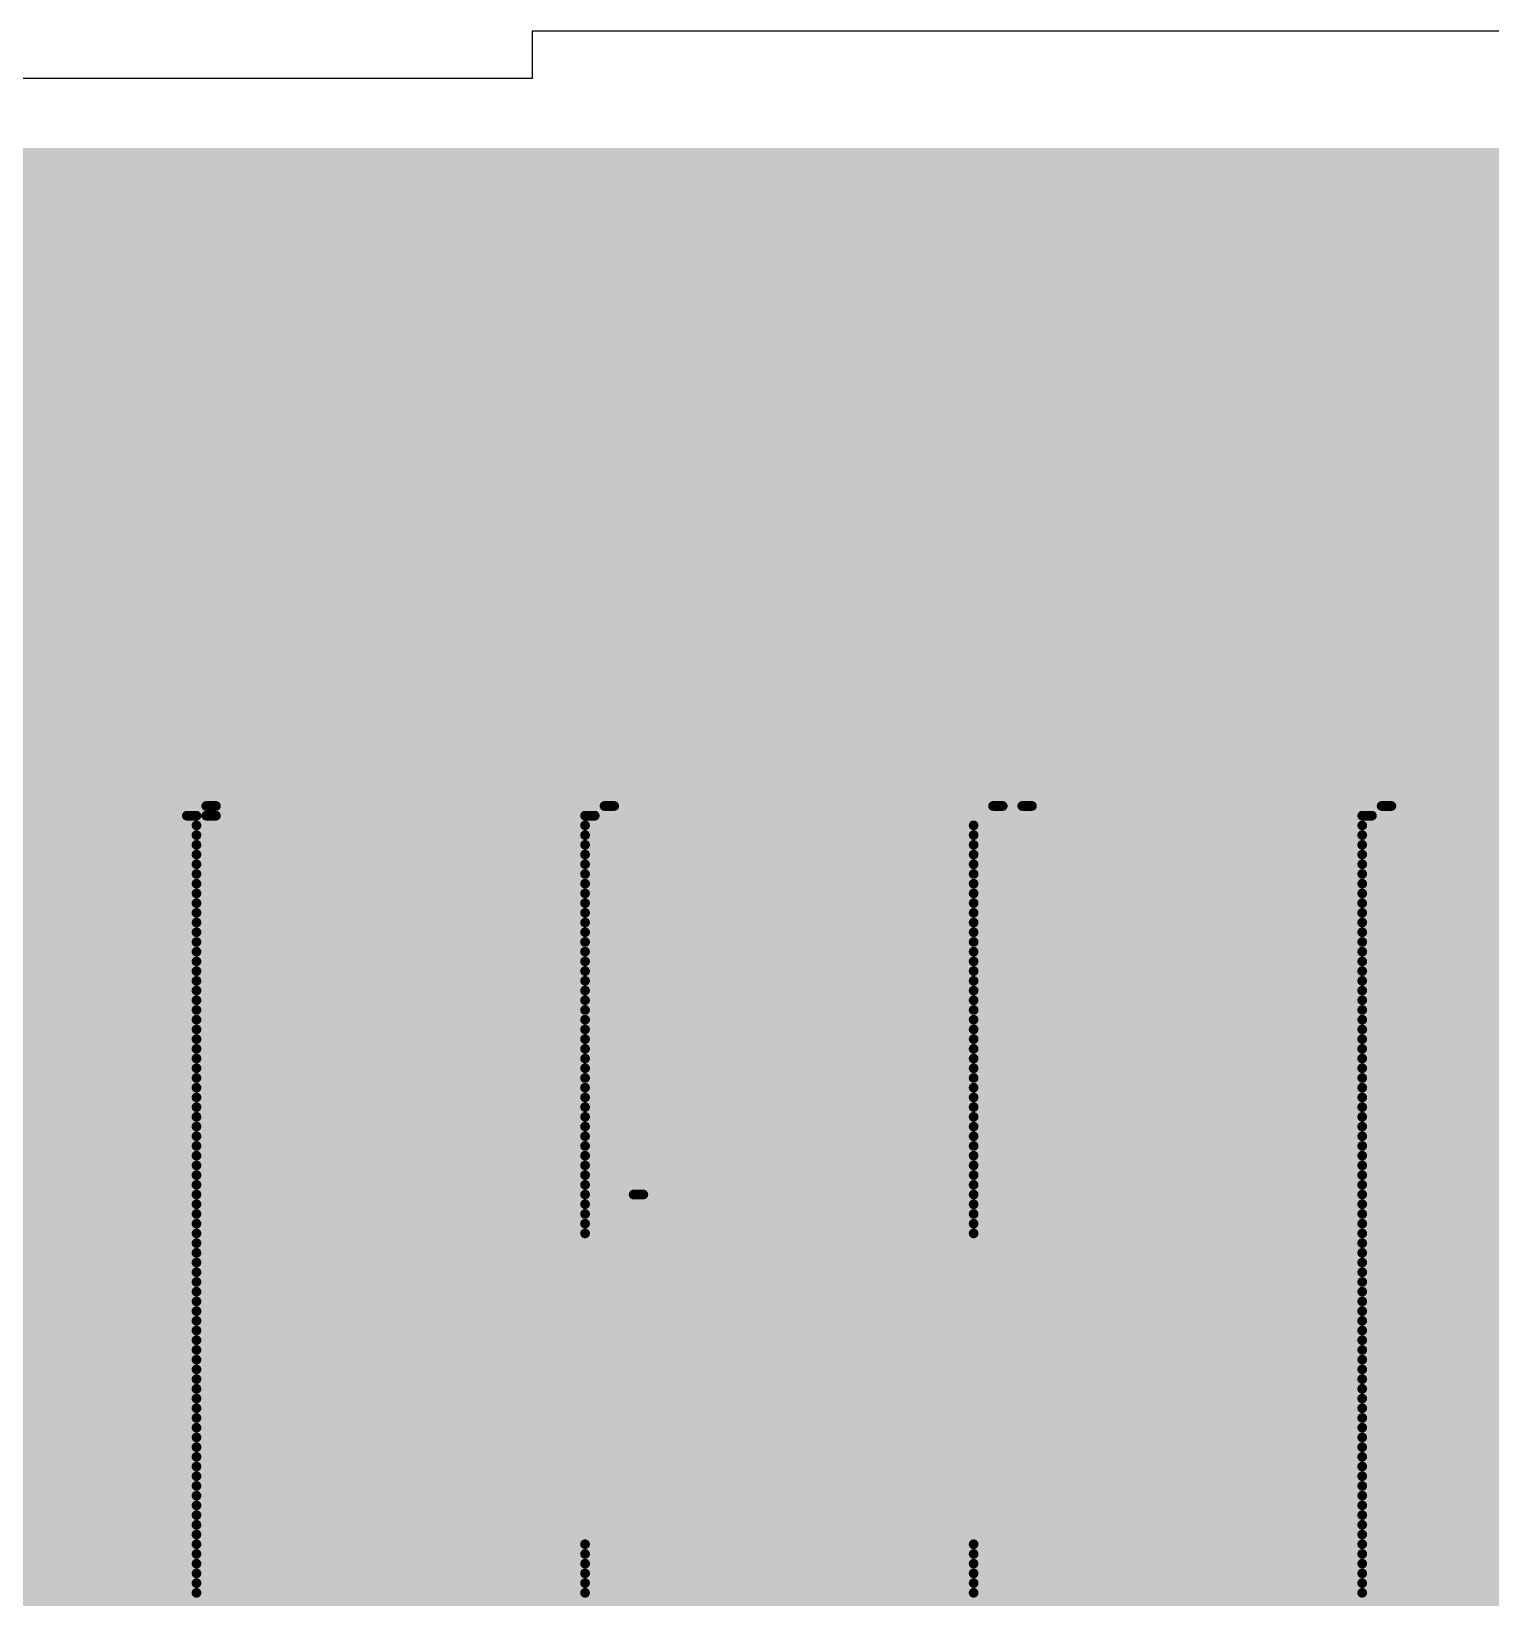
# Model space of a CAD drawing. Header units: inches. Extents: x 0 to 446, y -21 to 70.
# Drawn here: x 13.749 to 17.565, y 52.612 to 56.708 of the extents above; entities that cross this region are included whole.
import ezdxf

# ---------------------------------------------------------------- set-up
doc = ezdxf.new("R2010")
doc.units = ezdxf.units.IN
doc.layers.add('Bottom Overlay', color=54, linetype='Continuous')
doc.layers.add('Top Layer', color=1, linetype='Continuous')

msp = doc.modelspace()

# ---------------------------------------------------------------- hatches: boundary and pattern name
at = {"layer": 'Top Layer'}
for points in [[(11.8999, 10.6627), (20.7353, 10.6627), (20.7353, 56.4031), (11.8999, 56.4031)], [(15.3378, 55.0823), (81.581, 55.0823), (81.581, 56.4031), (15.3378, 56.4031)]]:
    msp.add_hatch(color=1, dxfattribs=at).paths.add_polyline_path(points)

# ---------------------------------------------------------------- linework, layer by layer
at = {"layer": 'Bottom Overlay'}
for points in [[(14.2062, 54.6823, 0.0254, 0.0254, 0), (14.2316, 54.6823, 0.0254, 0.0254, 0)], [(15.2476, 54.6823, 0.0254, 0.0254, 0), (15.273, 54.6823, 0.0254, 0.0254, 0)], [(16.2636, 54.6823, 0.0254, 0.0254, 0), (16.289, 54.6823, 0.0254, 0.0254, 0)], [(16.3398, 54.6823, 0.0254, 0.0254, 0), (16.3652, 54.6823, 0.0254, 0.0254, 0)], [(17.2796, 54.6823, 0.0254, 0.0254, 0), (17.305, 54.6823, 0.0254, 0.0254, 0)], [(14.1554, 54.6569, 0.0254, 0.0254, 0), (14.1808, 54.6569, 0.0254, 0.0254, 0)], [(14.1808, 54.6315, 0.0254, 0.0254, 0), (15.1968, 54.6315, 0.0254, 0.0254, 0)], [(14.2062, 54.6569, 0.0254, 0.0254, 0), (14.2316, 54.6569, 0.0254, 0.0254, 0)], [(15.1968, 54.6569, 0.0254, 0.0254, 0), (15.2222, 54.6569, 0.0254, 0.0254, 0)], [(16.2128, 54.6315, 0.0254, 0.0254, 0), (17.2288, 54.6315, 0.0254, 0.0254, 0)], [(17.2288, 54.6569, 0.0254, 0.0254, 0), (17.2542, 54.6569, 0.0254, 0.0254, 0)], [(14.1808, 54.6061, 0.0254, 0.0254, 0), (15.1968, 54.6061, 0.0254, 0.0254, 0)], [(16.2128, 54.6061, 0.0254, 0.0254, 0), (17.2288, 54.6061, 0.0254, 0.0254, 0)], [(14.1808, 54.5807, 0.0254, 0.0254, 0), (15.1968, 54.5807, 0.0254, 0.0254, 0)], [(14.1808, 54.5553, 0.0254, 0.0254, 0), (15.1968, 54.5553, 0.0254, 0.0254, 0)], [(16.2128, 54.5807, 0.0254, 0.0254, 0), (17.2288, 54.5807, 0.0254, 0.0254, 0)], [(16.2128, 54.5553, 0.0254, 0.0254, 0), (17.2288, 54.5553, 0.0254, 0.0254, 0)], [(14.1808, 54.5299, 0.0254, 0.0254, 0), (15.1968, 54.5299, 0.0254, 0.0254, 0)], [(14.1808, 54.5045, 0.0254, 0.0254, 0), (15.1968, 54.5045, 0.0254, 0.0254, 0)], [(16.2128, 54.5299, 0.0254, 0.0254, 0), (17.2288, 54.5299, 0.0254, 0.0254, 0)], [(16.2128, 54.5045, 0.0254, 0.0254, 0), (17.2288, 54.5045, 0.0254, 0.0254, 0)], [(14.1808, 54.4791, 0.0254, 0.0254, 0), (15.1968, 54.4791, 0.0254, 0.0254, 0)], [(16.2128, 54.4791, 0.0254, 0.0254, 0), (17.2288, 54.4791, 0.0254, 0.0254, 0)], [(14.1808, 54.4537, 0.0254, 0.0254, 0), (15.1968, 54.4537, 0.0254, 0.0254, 0)], [(14.1808, 54.4283, 0.0254, 0.0254, 0), (15.1968, 54.4283, 0.0254, 0.0254, 0)], [(16.2128, 54.4537, 0.0254, 0.0254, 0), (17.2288, 54.4537, 0.0254, 0.0254, 0)], [(16.2128, 54.4283, 0.0254, 0.0254, 0), (17.2288, 54.4283, 0.0254, 0.0254, 0)], [(14.1808, 54.4029, 0.0254, 0.0254, 0), (15.1968, 54.4029, 0.0254, 0.0254, 0)], [(16.2128, 54.4029, 0.0254, 0.0254, 0), (17.2288, 54.4029, 0.0254, 0.0254, 0)], [(14.1808, 54.3775, 0.0254, 0.0254, 0), (15.1968, 54.3775, 0.0254, 0.0254, 0)], [(14.1808, 54.3521, 0.0254, 0.0254, 0), (15.1968, 54.3521, 0.0254, 0.0254, 0)], [(16.2128, 54.3775, 0.0254, 0.0254, 0), (17.2288, 54.3775, 0.0254, 0.0254, 0)], [(16.2128, 54.3521, 0.0254, 0.0254, 0), (17.2288, 54.3521, 0.0254, 0.0254, 0)], [(14.1808, 54.3267, 0.0254, 0.0254, 0), (15.1968, 54.3267, 0.0254, 0.0254, 0)], [(14.1808, 54.3013, 0.0254, 0.0254, 0), (15.1968, 54.3013, 0.0254, 0.0254, 0)], [(16.2128, 54.3267, 0.0254, 0.0254, 0), (17.2288, 54.3267, 0.0254, 0.0254, 0)], [(16.2128, 54.3013, 0.0254, 0.0254, 0), (17.2288, 54.3013, 0.0254, 0.0254, 0)], [(14.1808, 54.2759, 0.0254, 0.0254, 0), (15.1968, 54.2759, 0.0254, 0.0254, 0)], [(16.2128, 54.2759, 0.0254, 0.0254, 0), (17.2288, 54.2759, 0.0254, 0.0254, 0)], [(14.1808, 54.2505, 0.0254, 0.0254, 0), (15.1968, 54.2505, 0.0254, 0.0254, 0)], [(14.1808, 54.2251, 0.0254, 0.0254, 0), (15.1968, 54.2251, 0.0254, 0.0254, 0)], [(16.2128, 54.2505, 0.0254, 0.0254, 0), (17.2288, 54.2505, 0.0254, 0.0254, 0)], [(16.2128, 54.2251, 0.0254, 0.0254, 0), (17.2288, 54.2251, 0.0254, 0.0254, 0)], [(14.1808, 54.1997, 0.0254, 0.0254, 0), (15.1968, 54.1997, 0.0254, 0.0254, 0)], [(14.1808, 54.1743, 0.0254, 0.0254, 0), (15.1968, 54.1743, 0.0254, 0.0254, 0)], [(16.2128, 54.1997, 0.0254, 0.0254, 0), (17.2288, 54.1997, 0.0254, 0.0254, 0)], [(16.2128, 54.1743, 0.0254, 0.0254, 0), (17.2288, 54.1743, 0.0254, 0.0254, 0)], [(14.1808, 54.1489, 0.0254, 0.0254, 0), (15.1968, 54.1489, 0.0254, 0.0254, 0)], [(16.2128, 54.1489, 0.0254, 0.0254, 0), (17.2288, 54.1489, 0.0254, 0.0254, 0)], [(14.1808, 54.1235, 0.0254, 0.0254, 0), (15.1968, 54.1235, 0.0254, 0.0254, 0)], [(14.1808, 54.0981, 0.0254, 0.0254, 0), (15.1968, 54.0981, 0.0254, 0.0254, 0)], [(16.2128, 54.1235, 0.0254, 0.0254, 0), (17.2288, 54.1235, 0.0254, 0.0254, 0)], [(16.2128, 54.0981, 0.0254, 0.0254, 0), (17.2288, 54.0981, 0.0254, 0.0254, 0)], [(14.1808, 54.0727, 0.0254, 0.0254, 0), (15.1968, 54.0727, 0.0254, 0.0254, 0)], [(16.2128, 54.0727, 0.0254, 0.0254, 0), (17.2288, 54.0727, 0.0254, 0.0254, 0)], [(14.1808, 54.0473, 0.0254, 0.0254, 0), (15.1968, 54.0473, 0.0254, 0.0254, 0)], [(14.1808, 54.0219, 0.0254, 0.0254, 0), (15.1968, 54.0219, 0.0254, 0.0254, 0)], [(16.2128, 54.0473, 0.0254, 0.0254, 0), (17.2288, 54.0473, 0.0254, 0.0254, 0)], [(16.2128, 54.0219, 0.0254, 0.0254, 0), (17.2288, 54.0219, 0.0254, 0.0254, 0)], [(14.1808, 53.9965, 0.0254, 0.0254, 0), (15.1968, 53.9965, 0.0254, 0.0254, 0)], [(14.1808, 53.9711, 0.0254, 0.0254, 0), (15.1968, 53.9711, 0.0254, 0.0254, 0)], [(16.2128, 53.9965, 0.0254, 0.0254, 0), (17.2288, 53.9965, 0.0254, 0.0254, 0)], [(16.2128, 53.9711, 0.0254, 0.0254, 0), (17.2288, 53.9711, 0.0254, 0.0254, 0)], [(14.1808, 53.9457, 0.0254, 0.0254, 0), (15.1968, 53.9457, 0.0254, 0.0254, 0)], [(16.2128, 53.9457, 0.0254, 0.0254, 0), (17.2288, 53.9457, 0.0254, 0.0254, 0)], [(14.1808, 53.9203, 0.0254, 0.0254, 0), (15.1968, 53.9203, 0.0254, 0.0254, 0)], [(14.1808, 53.8949, 0.0254, 0.0254, 0), (15.1968, 53.8949, 0.0254, 0.0254, 0)], [(16.2128, 53.9203, 0.0254, 0.0254, 0), (17.2288, 53.9203, 0.0254, 0.0254, 0)], [(16.2128, 53.8949, 0.0254, 0.0254, 0), (17.2288, 53.8949, 0.0254, 0.0254, 0)], [(14.1808, 53.8695, 0.0254, 0.0254, 0), (15.1968, 53.8695, 0.0254, 0.0254, 0)], [(16.2128, 53.8695, 0.0254, 0.0254, 0), (17.2288, 53.8695, 0.0254, 0.0254, 0)], [(14.1808, 53.8441, 0.0254, 0.0254, 0), (15.1968, 53.8441, 0.0254, 0.0254, 0)], [(14.1808, 53.8187, 0.0254, 0.0254, 0), (15.1968, 53.8187, 0.0254, 0.0254, 0)], [(16.2128, 53.8441, 0.0254, 0.0254, 0), (17.2288, 53.8441, 0.0254, 0.0254, 0)], [(16.2128, 53.8187, 0.0254, 0.0254, 0), (17.2288, 53.8187, 0.0254, 0.0254, 0)], [(14.1808, 53.7933, 0.0254, 0.0254, 0), (15.1968, 53.7933, 0.0254, 0.0254, 0)], [(14.1808, 53.7679, 0.0254, 0.0254, 0), (15.1968, 53.7679, 0.0254, 0.0254, 0)], [(16.2128, 53.7933, 0.0254, 0.0254, 0), (17.2288, 53.7933, 0.0254, 0.0254, 0)], [(16.2128, 53.7679, 0.0254, 0.0254, 0), (17.2288, 53.7679, 0.0254, 0.0254, 0)], [(14.1808, 53.7425, 0.0254, 0.0254, 0), (15.1968, 53.7425, 0.0254, 0.0254, 0)], [(16.2128, 53.7425, 0.0254, 0.0254, 0), (17.2288, 53.7425, 0.0254, 0.0254, 0)], [(14.1808, 53.7171, 0.0254, 0.0254, 0), (15.1968, 53.7171, 0.0254, 0.0254, 0)], [(14.1808, 53.6917, 0.0254, 0.0254, 0), (15.1968, 53.6917, 0.0254, 0.0254, 0)], [(16.2128, 53.7171, 0.0254, 0.0254, 0), (17.2288, 53.7171, 0.0254, 0.0254, 0)], [(16.2128, 53.6917, 0.0254, 0.0254, 0), (17.2288, 53.6917, 0.0254, 0.0254, 0)], [(14.1808, 53.6663, 0.0254, 0.0254, 0), (15.1968, 53.6663, 0.0254, 0.0254, 0)], [(15.3238, 53.6663, 0.0254, 0.0254, 0), (15.3492, 53.6663, 0.0254, 0.0254, 0)], [(16.2128, 53.6663, 0.0254, 0.0254, 0), (17.2288, 53.6663, 0.0254, 0.0254, 0)], [(14.1808, 53.6409, 0.0254, 0.0254, 0), (15.1968, 53.6409, 0.0254, 0.0254, 0)], [(14.1808, 53.6155, 0.0254, 0.0254, 0), (15.1968, 53.6155, 0.0254, 0.0254, 0)], [(16.2128, 53.6409, 0.0254, 0.0254, 0), (17.2288, 53.6409, 0.0254, 0.0254, 0)], [(16.2128, 53.6155, 0.0254, 0.0254, 0), (17.2288, 53.6155, 0.0254, 0.0254, 0)], [(14.1808, 53.5901, 0.0254, 0.0254, 0), (15.1968, 53.5901, 0.0254, 0.0254, 0)], [(14.1808, 53.5647, 0.0254, 0.0254, 0), (15.1968, 53.5647, 0.0254, 0.0254, 0)], [(16.2128, 53.5901, 0.0254, 0.0254, 0), (17.2288, 53.5901, 0.0254, 0.0254, 0)], [(16.2128, 53.5647, 0.0254, 0.0254, 0), (17.2288, 53.5647, 0.0254, 0.0254, 0)], [(14.1808, 53.5393, 0.0254, 0.0254, 0), (17.2288, 53.5393, 0.0254, 0.0254, 0)], [(14.1808, 53.5139, 0.0254, 0.0254, 0), (17.2288, 53.5139, 0.0254, 0.0254, 0)], [(14.1808, 53.4885, 0.0254, 0.0254, 0), (17.2288, 53.4885, 0.0254, 0.0254, 0)], [(14.1808, 53.4631, 0.0254, 0.0254, 0), (17.2288, 53.4631, 0.0254, 0.0254, 0)], [(14.1808, 53.4377, 0.0254, 0.0254, 0), (17.2288, 53.4377, 0.0254, 0.0254, 0)], [(14.1808, 53.4123, 0.0254, 0.0254, 0), (17.2288, 53.4123, 0.0254, 0.0254, 0)], [(14.1808, 53.3869, 0.0254, 0.0254, 0), (17.2288, 53.3869, 0.0254, 0.0254, 0)], [(14.1808, 53.3615, 0.0254, 0.0254, 0), (17.2288, 53.3615, 0.0254, 0.0254, 0)], [(14.1808, 53.3361, 0.0254, 0.0254, 0), (17.2288, 53.3361, 0.0254, 0.0254, 0)], [(14.1808, 53.3107, 0.0254, 0.0254, 0), (17.2288, 53.3107, 0.0254, 0.0254, 0)], [(14.1808, 53.2853, 0.0254, 0.0254, 0), (17.2288, 53.2853, 0.0254, 0.0254, 0)], [(14.1808, 53.2599, 0.0254, 0.0254, 0), (17.2288, 53.2599, 0.0254, 0.0254, 0)], [(14.1808, 53.2345, 0.0254, 0.0254, 0), (17.2288, 53.2345, 0.0254, 0.0254, 0)], [(14.1808, 53.2091, 0.0254, 0.0254, 0), (17.2288, 53.2091, 0.0254, 0.0254, 0)], [(14.1808, 53.1837, 0.0254, 0.0254, 0), (17.2288, 53.1837, 0.0254, 0.0254, 0)], [(14.1808, 53.1583, 0.0254, 0.0254, 0), (17.2288, 53.1583, 0.0254, 0.0254, 0)], [(14.1808, 53.1329, 0.0254, 0.0254, 0), (17.2288, 53.1329, 0.0254, 0.0254, 0)], [(14.1808, 53.1075, 0.0254, 0.0254, 0), (17.2288, 53.1075, 0.0254, 0.0254, 0)], [(14.1808, 53.0821, 0.0254, 0.0254, 0), (17.2288, 53.0821, 0.0254, 0.0254, 0)], [(14.1808, 53.0567, 0.0254, 0.0254, 0), (17.2288, 53.0567, 0.0254, 0.0254, 0)], [(14.1808, 53.0313, 0.0254, 0.0254, 0), (17.2288, 53.0313, 0.0254, 0.0254, 0)], [(14.1808, 53.0059, 0.0254, 0.0254, 0), (17.2288, 53.0059, 0.0254, 0.0254, 0)], [(14.1808, 52.9805, 0.0254, 0.0254, 0), (17.2288, 52.9805, 0.0254, 0.0254, 0)], [(14.1808, 52.9551, 0.0254, 0.0254, 0), (17.2288, 52.9551, 0.0254, 0.0254, 0)], [(14.1808, 52.9297, 0.0254, 0.0254, 0), (17.2288, 52.9297, 0.0254, 0.0254, 0)], [(14.1808, 52.9043, 0.0254, 0.0254, 0), (17.2288, 52.9043, 0.0254, 0.0254, 0)], [(14.1808, 52.8789, 0.0254, 0.0254, 0), (17.2288, 52.8789, 0.0254, 0.0254, 0)], [(14.1808, 52.8535, 0.0254, 0.0254, 0), (17.2288, 52.8535, 0.0254, 0.0254, 0)], [(14.1808, 52.8281, 0.0254, 0.0254, 0), (17.2288, 52.8281, 0.0254, 0.0254, 0)], [(14.1808, 52.8027, 0.0254, 0.0254, 0), (17.2288, 52.8027, 0.0254, 0.0254, 0)], [(14.1808, 52.7773, 0.0254, 0.0254, 0), (17.2288, 52.7773, 0.0254, 0.0254, 0)], [(14.1808, 52.7519, 0.0254, 0.0254, 0), (15.1968, 52.7519, 0.0254, 0.0254, 0)], [(16.2128, 52.7519, 0.0254, 0.0254, 0), (17.2288, 52.7519, 0.0254, 0.0254, 0)], [(14.1808, 52.7265, 0.0254, 0.0254, 0), (15.1968, 52.7265, 0.0254, 0.0254, 0)], [(14.1808, 52.7011, 0.0254, 0.0254, 0), (15.1968, 52.7011, 0.0254, 0.0254, 0)], [(16.2128, 52.7265, 0.0254, 0.0254, 0), (17.2288, 52.7265, 0.0254, 0.0254, 0)], [(16.2128, 52.7011, 0.0254, 0.0254, 0), (17.2288, 52.7011, 0.0254, 0.0254, 0)], [(14.1808, 52.6757, 0.0254, 0.0254, 0), (15.1968, 52.6757, 0.0254, 0.0254, 0)], [(16.2128, 52.6757, 0.0254, 0.0254, 0), (17.2288, 52.6757, 0.0254, 0.0254, 0)], [(14.1808, 52.6503, 0.0254, 0.0254, 0), (15.1968, 52.6503, 0.0254, 0.0254, 0)], [(14.1808, 52.6249, 0.0254, 0.0254, 0), (15.1968, 52.6249, 0.0254, 0.0254, 0)], [(16.2128, 52.6503, 0.0254, 0.0254, 0), (17.2288, 52.6503, 0.0254, 0.0254, 0)], [(16.2128, 52.6249, 0.0254, 0.0254, 0), (17.2288, 52.6249, 0.0254, 0.0254, 0)]]:
    msp.add_lwpolyline(points, format="xyseb", dxfattribs=at)
for points in [[(14.1999, 54.6823, 0.0127, 0.0127, 1), (14.2126, 54.6823, 0.0127, 0.0127, 1)], [(14.2253, 54.6823, 0.0127, 0.0127, 1), (14.238, 54.6823, 0.0127, 0.0127, 1)], [(15.2413, 54.6823, 0.0127, 0.0127, 1), (15.254, 54.6823, 0.0127, 0.0127, 1)], [(15.2667, 54.6823, 0.0127, 0.0127, 1), (15.2794, 54.6823, 0.0127, 0.0127, 1)], [(16.2573, 54.6823, 0.0127, 0.0127, 1), (16.27, 54.6823, 0.0127, 0.0127, 1)], [(16.2827, 54.6823, 0.0127, 0.0127, 1), (16.2954, 54.6823, 0.0127, 0.0127, 1)], [(16.3335, 54.6823, 0.0127, 0.0127, 1), (16.3462, 54.6823, 0.0127, 0.0127, 1)], [(16.3589, 54.6823, 0.0127, 0.0127, 1), (16.3716, 54.6823, 0.0127, 0.0127, 1)], [(17.2733, 54.6823, 0.0127, 0.0127, 1), (17.286, 54.6823, 0.0127, 0.0127, 1)], [(17.2987, 54.6823, 0.0127, 0.0127, 1), (17.3114, 54.6823, 0.0127, 0.0127, 1)], [(14.1491, 54.6569, 0.0127, 0.0127, 1), (14.1618, 54.6569, 0.0127, 0.0127, 1)], [(14.1745, 54.6569, 0.0127, 0.0127, 1), (14.1872, 54.6569, 0.0127, 0.0127, 1)], [(14.1745, 54.6315, 0.0127, 0.0127, 1), (14.1872, 54.6315, 0.0127, 0.0127, 1)], [(14.1999, 54.6569, 0.0127, 0.0127, 1), (14.2126, 54.6569, 0.0127, 0.0127, 1)], [(14.2253, 54.6569, 0.0127, 0.0127, 1), (14.238, 54.6569, 0.0127, 0.0127, 1)], [(15.1905, 54.6569, 0.0127, 0.0127, 1), (15.2032, 54.6569, 0.0127, 0.0127, 1)], [(15.1905, 54.6315, 0.0127, 0.0127, 1), (15.2032, 54.6315, 0.0127, 0.0127, 1)], [(15.2159, 54.6569, 0.0127, 0.0127, 1), (15.2286, 54.6569, 0.0127, 0.0127, 1)], [(16.2065, 54.6315, 0.0127, 0.0127, 1), (16.2192, 54.6315, 0.0127, 0.0127, 1)], [(17.2225, 54.6569, 0.0127, 0.0127, 1), (17.2352, 54.6569, 0.0127, 0.0127, 1)], [(17.2225, 54.6315, 0.0127, 0.0127, 1), (17.2352, 54.6315, 0.0127, 0.0127, 1)], [(17.2479, 54.6569, 0.0127, 0.0127, 1), (17.2606, 54.6569, 0.0127, 0.0127, 1)], [(14.1745, 54.6061, 0.0127, 0.0127, 1), (14.1872, 54.6061, 0.0127, 0.0127, 1)], [(15.1905, 54.6061, 0.0127, 0.0127, 1), (15.2032, 54.6061, 0.0127, 0.0127, 1)], [(16.2065, 54.6061, 0.0127, 0.0127, 1), (16.2192, 54.6061, 0.0127, 0.0127, 1)], [(17.2225, 54.6061, 0.0127, 0.0127, 1), (17.2352, 54.6061, 0.0127, 0.0127, 1)], [(14.1745, 54.5807, 0.0127, 0.0127, 1), (14.1872, 54.5807, 0.0127, 0.0127, 1)], [(14.1745, 54.5553, 0.0127, 0.0127, 1), (14.1872, 54.5553, 0.0127, 0.0127, 1)], [(15.1905, 54.5807, 0.0127, 0.0127, 1), (15.2032, 54.5807, 0.0127, 0.0127, 1)], [(15.1905, 54.5553, 0.0127, 0.0127, 1), (15.2032, 54.5553, 0.0127, 0.0127, 1)], [(16.2065, 54.5807, 0.0127, 0.0127, 1), (16.2192, 54.5807, 0.0127, 0.0127, 1)], [(16.2065, 54.5553, 0.0127, 0.0127, 1), (16.2192, 54.5553, 0.0127, 0.0127, 1)], [(17.2225, 54.5807, 0.0127, 0.0127, 1), (17.2352, 54.5807, 0.0127, 0.0127, 1)], [(17.2225, 54.5553, 0.0127, 0.0127, 1), (17.2352, 54.5553, 0.0127, 0.0127, 1)], [(14.1745, 54.5299, 0.0127, 0.0127, 1), (14.1872, 54.5299, 0.0127, 0.0127, 1)], [(14.1745, 54.5045, 0.0127, 0.0127, 1), (14.1872, 54.5045, 0.0127, 0.0127, 1)], [(15.1905, 54.5299, 0.0127, 0.0127, 1), (15.2032, 54.5299, 0.0127, 0.0127, 1)], [(15.1905, 54.5045, 0.0127, 0.0127, 1), (15.2032, 54.5045, 0.0127, 0.0127, 1)], [(16.2065, 54.5299, 0.0127, 0.0127, 1), (16.2192, 54.5299, 0.0127, 0.0127, 1)], [(16.2065, 54.5045, 0.0127, 0.0127, 1), (16.2192, 54.5045, 0.0127, 0.0127, 1)], [(17.2225, 54.5299, 0.0127, 0.0127, 1), (17.2352, 54.5299, 0.0127, 0.0127, 1)], [(17.2225, 54.5045, 0.0127, 0.0127, 1), (17.2352, 54.5045, 0.0127, 0.0127, 1)], [(14.1745, 54.4791, 0.0127, 0.0127, 1), (14.1872, 54.4791, 0.0127, 0.0127, 1)], [(15.1905, 54.4791, 0.0127, 0.0127, 1), (15.2032, 54.4791, 0.0127, 0.0127, 1)], [(16.2065, 54.4791, 0.0127, 0.0127, 1), (16.2192, 54.4791, 0.0127, 0.0127, 1)], [(17.2225, 54.4791, 0.0127, 0.0127, 1), (17.2352, 54.4791, 0.0127, 0.0127, 1)], [(14.1745, 54.4537, 0.0127, 0.0127, 1), (14.1872, 54.4537, 0.0127, 0.0127, 1)], [(14.1745, 54.4283, 0.0127, 0.0127, 1), (14.1872, 54.4283, 0.0127, 0.0127, 1)], [(15.1905, 54.4537, 0.0127, 0.0127, 1), (15.2032, 54.4537, 0.0127, 0.0127, 1)], [(15.1905, 54.4283, 0.0127, 0.0127, 1), (15.2032, 54.4283, 0.0127, 0.0127, 1)], [(16.2065, 54.4537, 0.0127, 0.0127, 1), (16.2192, 54.4537, 0.0127, 0.0127, 1)], [(16.2065, 54.4283, 0.0127, 0.0127, 1), (16.2192, 54.4283, 0.0127, 0.0127, 1)], [(17.2225, 54.4537, 0.0127, 0.0127, 1), (17.2352, 54.4537, 0.0127, 0.0127, 1)], [(17.2225, 54.4283, 0.0127, 0.0127, 1), (17.2352, 54.4283, 0.0127, 0.0127, 1)], [(14.1745, 54.4029, 0.0127, 0.0127, 1), (14.1872, 54.4029, 0.0127, 0.0127, 1)], [(15.1905, 54.4029, 0.0127, 0.0127, 1), (15.2032, 54.4029, 0.0127, 0.0127, 1)], [(16.2065, 54.4029, 0.0127, 0.0127, 1), (16.2192, 54.4029, 0.0127, 0.0127, 1)], [(17.2225, 54.4029, 0.0127, 0.0127, 1), (17.2352, 54.4029, 0.0127, 0.0127, 1)], [(14.1745, 54.3775, 0.0127, 0.0127, 1), (14.1872, 54.3775, 0.0127, 0.0127, 1)], [(14.1745, 54.3521, 0.0127, 0.0127, 1), (14.1872, 54.3521, 0.0127, 0.0127, 1)], [(15.1905, 54.3775, 0.0127, 0.0127, 1), (15.2032, 54.3775, 0.0127, 0.0127, 1)], [(15.1905, 54.3521, 0.0127, 0.0127, 1), (15.2032, 54.3521, 0.0127, 0.0127, 1)], [(16.2065, 54.3775, 0.0127, 0.0127, 1), (16.2192, 54.3775, 0.0127, 0.0127, 1)], [(16.2065, 54.3521, 0.0127, 0.0127, 1), (16.2192, 54.3521, 0.0127, 0.0127, 1)], [(17.2225, 54.3775, 0.0127, 0.0127, 1), (17.2352, 54.3775, 0.0127, 0.0127, 1)], [(17.2225, 54.3521, 0.0127, 0.0127, 1), (17.2352, 54.3521, 0.0127, 0.0127, 1)], [(14.1745, 54.3267, 0.0127, 0.0127, 1), (14.1872, 54.3267, 0.0127, 0.0127, 1)], [(14.1745, 54.3013, 0.0127, 0.0127, 1), (14.1872, 54.3013, 0.0127, 0.0127, 1)], [(15.1905, 54.3267, 0.0127, 0.0127, 1), (15.2032, 54.3267, 0.0127, 0.0127, 1)], [(15.1905, 54.3013, 0.0127, 0.0127, 1), (15.2032, 54.3013, 0.0127, 0.0127, 1)], [(16.2065, 54.3267, 0.0127, 0.0127, 1), (16.2192, 54.3267, 0.0127, 0.0127, 1)], [(16.2065, 54.3013, 0.0127, 0.0127, 1), (16.2192, 54.3013, 0.0127, 0.0127, 1)], [(17.2225, 54.3267, 0.0127, 0.0127, 1), (17.2352, 54.3267, 0.0127, 0.0127, 1)], [(17.2225, 54.3013, 0.0127, 0.0127, 1), (17.2352, 54.3013, 0.0127, 0.0127, 1)], [(14.1745, 54.2759, 0.0127, 0.0127, 1), (14.1872, 54.2759, 0.0127, 0.0127, 1)], [(15.1905, 54.2759, 0.0127, 0.0127, 1), (15.2032, 54.2759, 0.0127, 0.0127, 1)], [(16.2065, 54.2759, 0.0127, 0.0127, 1), (16.2192, 54.2759, 0.0127, 0.0127, 1)], [(17.2225, 54.2759, 0.0127, 0.0127, 1), (17.2352, 54.2759, 0.0127, 0.0127, 1)], [(14.1745, 54.2505, 0.0127, 0.0127, 1), (14.1872, 54.2505, 0.0127, 0.0127, 1)], [(14.1745, 54.2251, 0.0127, 0.0127, 1), (14.1872, 54.2251, 0.0127, 0.0127, 1)], [(15.1905, 54.2505, 0.0127, 0.0127, 1), (15.2032, 54.2505, 0.0127, 0.0127, 1)], [(15.1905, 54.2251, 0.0127, 0.0127, 1), (15.2032, 54.2251, 0.0127, 0.0127, 1)], [(16.2065, 54.2505, 0.0127, 0.0127, 1), (16.2192, 54.2505, 0.0127, 0.0127, 1)], [(16.2065, 54.2251, 0.0127, 0.0127, 1), (16.2192, 54.2251, 0.0127, 0.0127, 1)], [(17.2225, 54.2505, 0.0127, 0.0127, 1), (17.2352, 54.2505, 0.0127, 0.0127, 1)], [(17.2225, 54.2251, 0.0127, 0.0127, 1), (17.2352, 54.2251, 0.0127, 0.0127, 1)], [(14.1745, 54.1997, 0.0127, 0.0127, 1), (14.1872, 54.1997, 0.0127, 0.0127, 1)], [(14.1745, 54.1743, 0.0127, 0.0127, 1), (14.1872, 54.1743, 0.0127, 0.0127, 1)], [(15.1905, 54.1997, 0.0127, 0.0127, 1), (15.2032, 54.1997, 0.0127, 0.0127, 1)], [(15.1905, 54.1743, 0.0127, 0.0127, 1), (15.2032, 54.1743, 0.0127, 0.0127, 1)], [(16.2065, 54.1997, 0.0127, 0.0127, 1), (16.2192, 54.1997, 0.0127, 0.0127, 1)], [(16.2065, 54.1743, 0.0127, 0.0127, 1), (16.2192, 54.1743, 0.0127, 0.0127, 1)], [(17.2225, 54.1997, 0.0127, 0.0127, 1), (17.2352, 54.1997, 0.0127, 0.0127, 1)], [(17.2225, 54.1743, 0.0127, 0.0127, 1), (17.2352, 54.1743, 0.0127, 0.0127, 1)], [(14.1745, 54.1489, 0.0127, 0.0127, 1), (14.1872, 54.1489, 0.0127, 0.0127, 1)], [(15.1905, 54.1489, 0.0127, 0.0127, 1), (15.2032, 54.1489, 0.0127, 0.0127, 1)], [(16.2065, 54.1489, 0.0127, 0.0127, 1), (16.2192, 54.1489, 0.0127, 0.0127, 1)], [(17.2225, 54.1489, 0.0127, 0.0127, 1), (17.2352, 54.1489, 0.0127, 0.0127, 1)], [(14.1745, 54.1235, 0.0127, 0.0127, 1), (14.1872, 54.1235, 0.0127, 0.0127, 1)], [(14.1745, 54.0981, 0.0127, 0.0127, 1), (14.1872, 54.0981, 0.0127, 0.0127, 1)], [(15.1905, 54.1235, 0.0127, 0.0127, 1), (15.2032, 54.1235, 0.0127, 0.0127, 1)], [(15.1905, 54.0981, 0.0127, 0.0127, 1), (15.2032, 54.0981, 0.0127, 0.0127, 1)], [(16.2065, 54.1235, 0.0127, 0.0127, 1), (16.2192, 54.1235, 0.0127, 0.0127, 1)], [(16.2065, 54.0981, 0.0127, 0.0127, 1), (16.2192, 54.0981, 0.0127, 0.0127, 1)], [(17.2225, 54.1235, 0.0127, 0.0127, 1), (17.2352, 54.1235, 0.0127, 0.0127, 1)], [(17.2225, 54.0981, 0.0127, 0.0127, 1), (17.2352, 54.0981, 0.0127, 0.0127, 1)], [(14.1745, 54.0727, 0.0127, 0.0127, 1), (14.1872, 54.0727, 0.0127, 0.0127, 1)], [(15.1905, 54.0727, 0.0127, 0.0127, 1), (15.2032, 54.0727, 0.0127, 0.0127, 1)], [(16.2065, 54.0727, 0.0127, 0.0127, 1), (16.2192, 54.0727, 0.0127, 0.0127, 1)], [(17.2225, 54.0727, 0.0127, 0.0127, 1), (17.2352, 54.0727, 0.0127, 0.0127, 1)], [(14.1745, 54.0473, 0.0127, 0.0127, 1), (14.1872, 54.0473, 0.0127, 0.0127, 1)], [(14.1745, 54.0219, 0.0127, 0.0127, 1), (14.1872, 54.0219, 0.0127, 0.0127, 1)], [(15.1905, 54.0473, 0.0127, 0.0127, 1), (15.2032, 54.0473, 0.0127, 0.0127, 1)], [(15.1905, 54.0219, 0.0127, 0.0127, 1), (15.2032, 54.0219, 0.0127, 0.0127, 1)], [(16.2065, 54.0473, 0.0127, 0.0127, 1), (16.2192, 54.0473, 0.0127, 0.0127, 1)], [(16.2065, 54.0219, 0.0127, 0.0127, 1), (16.2192, 54.0219, 0.0127, 0.0127, 1)], [(17.2225, 54.0473, 0.0127, 0.0127, 1), (17.2352, 54.0473, 0.0127, 0.0127, 1)], [(17.2225, 54.0219, 0.0127, 0.0127, 1), (17.2352, 54.0219, 0.0127, 0.0127, 1)], [(14.1745, 53.9965, 0.0127, 0.0127, 1), (14.1872, 53.9965, 0.0127, 0.0127, 1)], [(14.1745, 53.9711, 0.0127, 0.0127, 1), (14.1872, 53.9711, 0.0127, 0.0127, 1)], [(15.1905, 53.9965, 0.0127, 0.0127, 1), (15.2032, 53.9965, 0.0127, 0.0127, 1)], [(15.1905, 53.9711, 0.0127, 0.0127, 1), (15.2032, 53.9711, 0.0127, 0.0127, 1)], [(16.2065, 53.9965, 0.0127, 0.0127, 1), (16.2192, 53.9965, 0.0127, 0.0127, 1)], [(16.2065, 53.9711, 0.0127, 0.0127, 1), (16.2192, 53.9711, 0.0127, 0.0127, 1)], [(17.2225, 53.9965, 0.0127, 0.0127, 1), (17.2352, 53.9965, 0.0127, 0.0127, 1)], [(17.2225, 53.9711, 0.0127, 0.0127, 1), (17.2352, 53.9711, 0.0127, 0.0127, 1)], [(14.1745, 53.9457, 0.0127, 0.0127, 1), (14.1872, 53.9457, 0.0127, 0.0127, 1)], [(15.1905, 53.9457, 0.0127, 0.0127, 1), (15.2032, 53.9457, 0.0127, 0.0127, 1)], [(16.2065, 53.9457, 0.0127, 0.0127, 1), (16.2192, 53.9457, 0.0127, 0.0127, 1)], [(17.2225, 53.9457, 0.0127, 0.0127, 1), (17.2352, 53.9457, 0.0127, 0.0127, 1)], [(14.1745, 53.9203, 0.0127, 0.0127, 1), (14.1872, 53.9203, 0.0127, 0.0127, 1)], [(14.1745, 53.8949, 0.0127, 0.0127, 1), (14.1872, 53.8949, 0.0127, 0.0127, 1)], [(15.1905, 53.9203, 0.0127, 0.0127, 1), (15.2032, 53.9203, 0.0127, 0.0127, 1)], [(15.1905, 53.8949, 0.0127, 0.0127, 1), (15.2032, 53.8949, 0.0127, 0.0127, 1)], [(16.2065, 53.9203, 0.0127, 0.0127, 1), (16.2192, 53.9203, 0.0127, 0.0127, 1)], [(16.2065, 53.8949, 0.0127, 0.0127, 1), (16.2192, 53.8949, 0.0127, 0.0127, 1)], [(17.2225, 53.9203, 0.0127, 0.0127, 1), (17.2352, 53.9203, 0.0127, 0.0127, 1)], [(17.2225, 53.8949, 0.0127, 0.0127, 1), (17.2352, 53.8949, 0.0127, 0.0127, 1)], [(14.1745, 53.8695, 0.0127, 0.0127, 1), (14.1872, 53.8695, 0.0127, 0.0127, 1)], [(15.1905, 53.8695, 0.0127, 0.0127, 1), (15.2032, 53.8695, 0.0127, 0.0127, 1)], [(16.2065, 53.8695, 0.0127, 0.0127, 1), (16.2192, 53.8695, 0.0127, 0.0127, 1)], [(17.2225, 53.8695, 0.0127, 0.0127, 1), (17.2352, 53.8695, 0.0127, 0.0127, 1)], [(14.1745, 53.8441, 0.0127, 0.0127, 1), (14.1872, 53.8441, 0.0127, 0.0127, 1)], [(14.1745, 53.8187, 0.0127, 0.0127, 1), (14.1872, 53.8187, 0.0127, 0.0127, 1)], [(15.1905, 53.8441, 0.0127, 0.0127, 1), (15.2032, 53.8441, 0.0127, 0.0127, 1)], [(15.1905, 53.8187, 0.0127, 0.0127, 1), (15.2032, 53.8187, 0.0127, 0.0127, 1)], [(16.2065, 53.8441, 0.0127, 0.0127, 1), (16.2192, 53.8441, 0.0127, 0.0127, 1)], [(16.2065, 53.8187, 0.0127, 0.0127, 1), (16.2192, 53.8187, 0.0127, 0.0127, 1)], [(17.2225, 53.8441, 0.0127, 0.0127, 1), (17.2352, 53.8441, 0.0127, 0.0127, 1)], [(17.2225, 53.8187, 0.0127, 0.0127, 1), (17.2352, 53.8187, 0.0127, 0.0127, 1)], [(14.1745, 53.7933, 0.0127, 0.0127, 1), (14.1872, 53.7933, 0.0127, 0.0127, 1)], [(14.1745, 53.7679, 0.0127, 0.0127, 1), (14.1872, 53.7679, 0.0127, 0.0127, 1)], [(15.1905, 53.7933, 0.0127, 0.0127, 1), (15.2032, 53.7933, 0.0127, 0.0127, 1)], [(15.1905, 53.7679, 0.0127, 0.0127, 1), (15.2032, 53.7679, 0.0127, 0.0127, 1)], [(16.2065, 53.7933, 0.0127, 0.0127, 1), (16.2192, 53.7933, 0.0127, 0.0127, 1)], [(16.2065, 53.7679, 0.0127, 0.0127, 1), (16.2192, 53.7679, 0.0127, 0.0127, 1)], [(17.2225, 53.7933, 0.0127, 0.0127, 1), (17.2352, 53.7933, 0.0127, 0.0127, 1)], [(17.2225, 53.7679, 0.0127, 0.0127, 1), (17.2352, 53.7679, 0.0127, 0.0127, 1)], [(14.1745, 53.7425, 0.0127, 0.0127, 1), (14.1872, 53.7425, 0.0127, 0.0127, 1)], [(15.1905, 53.7425, 0.0127, 0.0127, 1), (15.2032, 53.7425, 0.0127, 0.0127, 1)], [(16.2065, 53.7425, 0.0127, 0.0127, 1), (16.2192, 53.7425, 0.0127, 0.0127, 1)], [(17.2225, 53.7425, 0.0127, 0.0127, 1), (17.2352, 53.7425, 0.0127, 0.0127, 1)], [(14.1745, 53.7171, 0.0127, 0.0127, 1), (14.1872, 53.7171, 0.0127, 0.0127, 1)], [(14.1745, 53.6917, 0.0127, 0.0127, 1), (14.1872, 53.6917, 0.0127, 0.0127, 1)], [(15.1905, 53.7171, 0.0127, 0.0127, 1), (15.2032, 53.7171, 0.0127, 0.0127, 1)], [(15.1905, 53.6917, 0.0127, 0.0127, 1), (15.2032, 53.6917, 0.0127, 0.0127, 1)], [(16.2065, 53.7171, 0.0127, 0.0127, 1), (16.2192, 53.7171, 0.0127, 0.0127, 1)], [(16.2065, 53.6917, 0.0127, 0.0127, 1), (16.2192, 53.6917, 0.0127, 0.0127, 1)], [(17.2225, 53.7171, 0.0127, 0.0127, 1), (17.2352, 53.7171, 0.0127, 0.0127, 1)], [(17.2225, 53.6917, 0.0127, 0.0127, 1), (17.2352, 53.6917, 0.0127, 0.0127, 1)], [(14.1745, 53.6663, 0.0127, 0.0127, 1), (14.1872, 53.6663, 0.0127, 0.0127, 1)], [(15.1905, 53.6663, 0.0127, 0.0127, 1), (15.2032, 53.6663, 0.0127, 0.0127, 1)], [(15.3175, 53.6663, 0.0127, 0.0127, 1), (15.3302, 53.6663, 0.0127, 0.0127, 1)], [(15.3429, 53.6663, 0.0127, 0.0127, 1), (15.3556, 53.6663, 0.0127, 0.0127, 1)], [(16.2065, 53.6663, 0.0127, 0.0127, 1), (16.2192, 53.6663, 0.0127, 0.0127, 1)], [(17.2225, 53.6663, 0.0127, 0.0127, 1), (17.2352, 53.6663, 0.0127, 0.0127, 1)], [(14.1745, 53.6409, 0.0127, 0.0127, 1), (14.1872, 53.6409, 0.0127, 0.0127, 1)], [(14.1745, 53.6155, 0.0127, 0.0127, 1), (14.1872, 53.6155, 0.0127, 0.0127, 1)], [(15.1905, 53.6409, 0.0127, 0.0127, 1), (15.2032, 53.6409, 0.0127, 0.0127, 1)], [(15.1905, 53.6155, 0.0127, 0.0127, 1), (15.2032, 53.6155, 0.0127, 0.0127, 1)], [(16.2065, 53.6409, 0.0127, 0.0127, 1), (16.2192, 53.6409, 0.0127, 0.0127, 1)], [(16.2065, 53.6155, 0.0127, 0.0127, 1), (16.2192, 53.6155, 0.0127, 0.0127, 1)], [(17.2225, 53.6409, 0.0127, 0.0127, 1), (17.2352, 53.6409, 0.0127, 0.0127, 1)], [(17.2225, 53.6155, 0.0127, 0.0127, 1), (17.2352, 53.6155, 0.0127, 0.0127, 1)], [(14.1745, 53.5901, 0.0127, 0.0127, 1), (14.1872, 53.5901, 0.0127, 0.0127, 1)], [(14.1745, 53.5647, 0.0127, 0.0127, 1), (14.1872, 53.5647, 0.0127, 0.0127, 1)], [(15.1905, 53.5901, 0.0127, 0.0127, 1), (15.2032, 53.5901, 0.0127, 0.0127, 1)], [(15.1905, 53.5647, 0.0127, 0.0127, 1), (15.2032, 53.5647, 0.0127, 0.0127, 1)], [(16.2065, 53.5901, 0.0127, 0.0127, 1), (16.2192, 53.5901, 0.0127, 0.0127, 1)], [(16.2065, 53.5647, 0.0127, 0.0127, 1), (16.2192, 53.5647, 0.0127, 0.0127, 1)], [(17.2225, 53.5901, 0.0127, 0.0127, 1), (17.2352, 53.5901, 0.0127, 0.0127, 1)], [(17.2225, 53.5647, 0.0127, 0.0127, 1), (17.2352, 53.5647, 0.0127, 0.0127, 1)], [(14.1745, 53.5393, 0.0127, 0.0127, 1), (14.1872, 53.5393, 0.0127, 0.0127, 1)], [(17.2225, 53.5393, 0.0127, 0.0127, 1), (17.2352, 53.5393, 0.0127, 0.0127, 1)], [(14.1745, 53.5139, 0.0127, 0.0127, 1), (14.1872, 53.5139, 0.0127, 0.0127, 1)], [(14.1745, 53.4885, 0.0127, 0.0127, 1), (14.1872, 53.4885, 0.0127, 0.0127, 1)], [(17.2225, 53.5139, 0.0127, 0.0127, 1), (17.2352, 53.5139, 0.0127, 0.0127, 1)], [(17.2225, 53.4885, 0.0127, 0.0127, 1), (17.2352, 53.4885, 0.0127, 0.0127, 1)], [(14.1745, 53.4631, 0.0127, 0.0127, 1), (14.1872, 53.4631, 0.0127, 0.0127, 1)], [(14.1745, 53.4377, 0.0127, 0.0127, 1), (14.1872, 53.4377, 0.0127, 0.0127, 1)], [(17.2225, 53.4631, 0.0127, 0.0127, 1), (17.2352, 53.4631, 0.0127, 0.0127, 1)], [(17.2225, 53.4377, 0.0127, 0.0127, 1), (17.2352, 53.4377, 0.0127, 0.0127, 1)], [(14.1745, 53.4123, 0.0127, 0.0127, 1), (14.1872, 53.4123, 0.0127, 0.0127, 1)], [(17.2225, 53.4123, 0.0127, 0.0127, 1), (17.2352, 53.4123, 0.0127, 0.0127, 1)], [(14.1745, 53.3869, 0.0127, 0.0127, 1), (14.1872, 53.3869, 0.0127, 0.0127, 1)], [(14.1745, 53.3615, 0.0127, 0.0127, 1), (14.1872, 53.3615, 0.0127, 0.0127, 1)], [(17.2225, 53.3869, 0.0127, 0.0127, 1), (17.2352, 53.3869, 0.0127, 0.0127, 1)], [(17.2225, 53.3615, 0.0127, 0.0127, 1), (17.2352, 53.3615, 0.0127, 0.0127, 1)], [(14.1745, 53.3361, 0.0127, 0.0127, 1), (14.1872, 53.3361, 0.0127, 0.0127, 1)], [(17.2225, 53.3361, 0.0127, 0.0127, 1), (17.2352, 53.3361, 0.0127, 0.0127, 1)], [(14.1745, 53.3107, 0.0127, 0.0127, 1), (14.1872, 53.3107, 0.0127, 0.0127, 1)], [(14.1745, 53.2853, 0.0127, 0.0127, 1), (14.1872, 53.2853, 0.0127, 0.0127, 1)], [(17.2225, 53.3107, 0.0127, 0.0127, 1), (17.2352, 53.3107, 0.0127, 0.0127, 1)], [(17.2225, 53.2853, 0.0127, 0.0127, 1), (17.2352, 53.2853, 0.0127, 0.0127, 1)], [(14.1745, 53.2599, 0.0127, 0.0127, 1), (14.1872, 53.2599, 0.0127, 0.0127, 1)], [(14.1745, 53.2345, 0.0127, 0.0127, 1), (14.1872, 53.2345, 0.0127, 0.0127, 1)], [(17.2225, 53.2599, 0.0127, 0.0127, 1), (17.2352, 53.2599, 0.0127, 0.0127, 1)], [(17.2225, 53.2345, 0.0127, 0.0127, 1), (17.2352, 53.2345, 0.0127, 0.0127, 1)], [(14.1745, 53.2091, 0.0127, 0.0127, 1), (14.1872, 53.2091, 0.0127, 0.0127, 1)], [(17.2225, 53.2091, 0.0127, 0.0127, 1), (17.2352, 53.2091, 0.0127, 0.0127, 1)], [(14.1745, 53.1837, 0.0127, 0.0127, 1), (14.1872, 53.1837, 0.0127, 0.0127, 1)], [(14.1745, 53.1583, 0.0127, 0.0127, 1), (14.1872, 53.1583, 0.0127, 0.0127, 1)], [(17.2225, 53.1837, 0.0127, 0.0127, 1), (17.2352, 53.1837, 0.0127, 0.0127, 1)], [(17.2225, 53.1583, 0.0127, 0.0127, 1), (17.2352, 53.1583, 0.0127, 0.0127, 1)], [(14.1745, 53.1329, 0.0127, 0.0127, 1), (14.1872, 53.1329, 0.0127, 0.0127, 1)], [(17.2225, 53.1329, 0.0127, 0.0127, 1), (17.2352, 53.1329, 0.0127, 0.0127, 1)], [(14.1745, 53.1075, 0.0127, 0.0127, 1), (14.1872, 53.1075, 0.0127, 0.0127, 1)], [(14.1745, 53.0821, 0.0127, 0.0127, 1), (14.1872, 53.0821, 0.0127, 0.0127, 1)], [(17.2225, 53.1075, 0.0127, 0.0127, 1), (17.2352, 53.1075, 0.0127, 0.0127, 1)], [(17.2225, 53.0821, 0.0127, 0.0127, 1), (17.2352, 53.0821, 0.0127, 0.0127, 1)], [(14.1745, 53.0567, 0.0127, 0.0127, 1), (14.1872, 53.0567, 0.0127, 0.0127, 1)], [(14.1745, 53.0313, 0.0127, 0.0127, 1), (14.1872, 53.0313, 0.0127, 0.0127, 1)], [(17.2225, 53.0567, 0.0127, 0.0127, 1), (17.2352, 53.0567, 0.0127, 0.0127, 1)], [(17.2225, 53.0313, 0.0127, 0.0127, 1), (17.2352, 53.0313, 0.0127, 0.0127, 1)], [(14.1745, 53.0059, 0.0127, 0.0127, 1), (14.1872, 53.0059, 0.0127, 0.0127, 1)], [(17.2225, 53.0059, 0.0127, 0.0127, 1), (17.2352, 53.0059, 0.0127, 0.0127, 1)], [(14.1745, 52.9805, 0.0127, 0.0127, 1), (14.1872, 52.9805, 0.0127, 0.0127, 1)], [(14.1745, 52.9551, 0.0127, 0.0127, 1), (14.1872, 52.9551, 0.0127, 0.0127, 1)], [(17.2225, 52.9805, 0.0127, 0.0127, 1), (17.2352, 52.9805, 0.0127, 0.0127, 1)], [(17.2225, 52.9551, 0.0127, 0.0127, 1), (17.2352, 52.9551, 0.0127, 0.0127, 1)], [(14.1745, 52.9297, 0.0127, 0.0127, 1), (14.1872, 52.9297, 0.0127, 0.0127, 1)], [(14.1745, 52.9043, 0.0127, 0.0127, 1), (14.1872, 52.9043, 0.0127, 0.0127, 1)], [(17.2225, 52.9297, 0.0127, 0.0127, 1), (17.2352, 52.9297, 0.0127, 0.0127, 1)], [(17.2225, 52.9043, 0.0127, 0.0127, 1), (17.2352, 52.9043, 0.0127, 0.0127, 1)], [(14.1745, 52.8789, 0.0127, 0.0127, 1), (14.1872, 52.8789, 0.0127, 0.0127, 1)], [(17.2225, 52.8789, 0.0127, 0.0127, 1), (17.2352, 52.8789, 0.0127, 0.0127, 1)], [(14.1745, 52.8535, 0.0127, 0.0127, 1), (14.1872, 52.8535, 0.0127, 0.0127, 1)], [(14.1745, 52.8281, 0.0127, 0.0127, 1), (14.1872, 52.8281, 0.0127, 0.0127, 1)], [(17.2225, 52.8535, 0.0127, 0.0127, 1), (17.2352, 52.8535, 0.0127, 0.0127, 1)], [(17.2225, 52.8281, 0.0127, 0.0127, 1), (17.2352, 52.8281, 0.0127, 0.0127, 1)], [(14.1745, 52.8027, 0.0127, 0.0127, 1), (14.1872, 52.8027, 0.0127, 0.0127, 1)], [(17.2225, 52.8027, 0.0127, 0.0127, 1), (17.2352, 52.8027, 0.0127, 0.0127, 1)], [(14.1745, 52.7773, 0.0127, 0.0127, 1), (14.1872, 52.7773, 0.0127, 0.0127, 1)], [(14.1745, 52.7519, 0.0127, 0.0127, 1), (14.1872, 52.7519, 0.0127, 0.0127, 1)], [(15.1905, 52.7519, 0.0127, 0.0127, 1), (15.2032, 52.7519, 0.0127, 0.0127, 1)], [(16.2065, 52.7519, 0.0127, 0.0127, 1), (16.2192, 52.7519, 0.0127, 0.0127, 1)], [(17.2225, 52.7773, 0.0127, 0.0127, 1), (17.2352, 52.7773, 0.0127, 0.0127, 1)], [(17.2225, 52.7519, 0.0127, 0.0127, 1), (17.2352, 52.7519, 0.0127, 0.0127, 1)], [(14.1745, 52.7265, 0.0127, 0.0127, 1), (14.1872, 52.7265, 0.0127, 0.0127, 1)], [(14.1745, 52.7011, 0.0127, 0.0127, 1), (14.1872, 52.7011, 0.0127, 0.0127, 1)], [(15.1905, 52.7265, 0.0127, 0.0127, 1), (15.2032, 52.7265, 0.0127, 0.0127, 1)], [(15.1905, 52.7011, 0.0127, 0.0127, 1), (15.2032, 52.7011, 0.0127, 0.0127, 1)], [(16.2065, 52.7265, 0.0127, 0.0127, 1), (16.2192, 52.7265, 0.0127, 0.0127, 1)], [(16.2065, 52.7011, 0.0127, 0.0127, 1), (16.2192, 52.7011, 0.0127, 0.0127, 1)], [(17.2225, 52.7265, 0.0127, 0.0127, 1), (17.2352, 52.7265, 0.0127, 0.0127, 1)], [(17.2225, 52.7011, 0.0127, 0.0127, 1), (17.2352, 52.7011, 0.0127, 0.0127, 1)], [(14.1745, 52.6757, 0.0127, 0.0127, 1), (14.1872, 52.6757, 0.0127, 0.0127, 1)], [(15.1905, 52.6757, 0.0127, 0.0127, 1), (15.2032, 52.6757, 0.0127, 0.0127, 1)], [(16.2065, 52.6757, 0.0127, 0.0127, 1), (16.2192, 52.6757, 0.0127, 0.0127, 1)], [(17.2225, 52.6757, 0.0127, 0.0127, 1), (17.2352, 52.6757, 0.0127, 0.0127, 1)], [(14.1745, 52.6503, 0.0127, 0.0127, 1), (14.1872, 52.6503, 0.0127, 0.0127, 1)], [(14.1745, 52.6249, 0.0127, 0.0127, 1), (14.1872, 52.6249, 0.0127, 0.0127, 1)], [(15.1905, 52.6503, 0.0127, 0.0127, 1), (15.2032, 52.6503, 0.0127, 0.0127, 1)], [(15.1905, 52.6249, 0.0127, 0.0127, 1), (15.2032, 52.6249, 0.0127, 0.0127, 1)], [(16.2065, 52.6503, 0.0127, 0.0127, 1), (16.2192, 52.6503, 0.0127, 0.0127, 1)], [(16.2065, 52.6249, 0.0127, 0.0127, 1), (16.2192, 52.6249, 0.0127, 0.0127, 1)], [(17.2225, 52.6503, 0.0127, 0.0127, 1), (17.2352, 52.6503, 0.0127, 0.0127, 1)], [(17.2225, 52.6249, 0.0127, 0.0127, 1), (17.2352, 52.6249, 0.0127, 0.0127, 1)]]:
    msp.add_lwpolyline(points, format="xyseb", close=True, dxfattribs=at)
at = {"layer": 'Top Layer'}
for p, q in [((81.5745, 56.7079), (15.0584, 56.7079)), ((15.0584, 56.7079), (15.0584, 56.5844)), ((15.0584, 56.5844), (11.8999, 56.5844))]:
    msp.add_line(p, q, dxfattribs=at)

doc.saveas('drawing.dxf')
